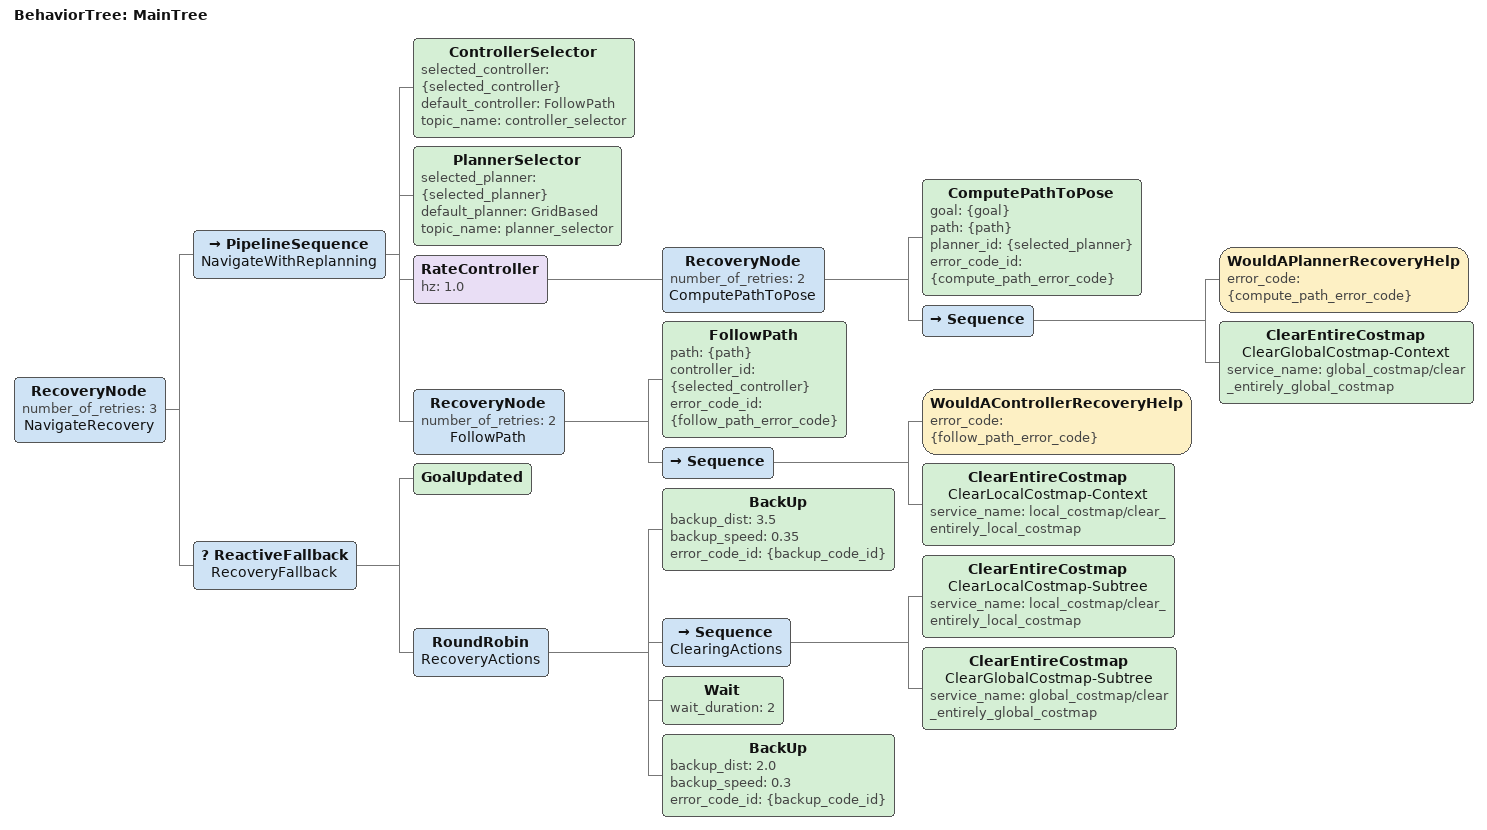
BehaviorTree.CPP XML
<root BTCPP_format="4" main_tree_to_execute="MainTree">
  <BehaviorTree ID="MainTree">
    <RecoveryNode number_of_retries="3" name="NavigateRecovery">
      <PipelineSequence name="NavigateWithReplanning">
        <ControllerSelector selected_controller="{selected_controller}" default_controller="FollowPath" topic_name="controller_selector"/>
        <PlannerSelector selected_planner="{selected_planner}" default_planner="GridBased" topic_name="planner_selector"/>
        <RateController hz="1.0">
          <RecoveryNode number_of_retries="2" name="ComputePathToPose">
            <ComputePathToPose goal="{goal}" path="{path}" planner_id="{selected_planner}" error_code_id="{compute_path_error_code}"/>
            <Sequence>
              <WouldAPlannerRecoveryHelp error_code="{compute_path_error_code}"/>
              <ClearEntireCostmap name="ClearGlobalCostmap-Context" service_name="global_costmap/clear_entirely_global_costmap"/>
            </Sequence>
          </RecoveryNode>
        </RateController>
        <RecoveryNode number_of_retries="2" name="FollowPath">
          <FollowPath path="{path}" controller_id="{selected_controller}" error_code_id="{follow_path_error_code}"/>
          <Sequence>
            <WouldAControllerRecoveryHelp error_code="{follow_path_error_code}"/>
            <ClearEntireCostmap name="ClearLocalCostmap-Context" service_name="local_costmap/clear_entirely_local_costmap"/>
          </Sequence>
        </RecoveryNode>
      </PipelineSequence>
      <ReactiveFallback name="RecoveryFallback">
        <GoalUpdated/>
        <RoundRobin name="RecoveryActions">
          <BackUp backup_dist="3.5" backup_speed="0.35" error_code_id="{backup_code_id}"/>
          <Sequence name="ClearingActions">
            <ClearEntireCostmap name="ClearLocalCostmap-Subtree" service_name="local_costmap/clear_entirely_local_costmap"/>
            <ClearEntireCostmap name="ClearGlobalCostmap-Subtree" service_name="global_costmap/clear_entirely_global_costmap"/>
          </Sequence>
          <Wait wait_duration="2"/>
          <BackUp backup_dist="2.0" backup_speed="0.3" error_code_id="{backup_code_id}"/>
        </RoundRobin>
      </ReactiveFallback>
    </RecoveryNode>
  </BehaviorTree>
</root>
